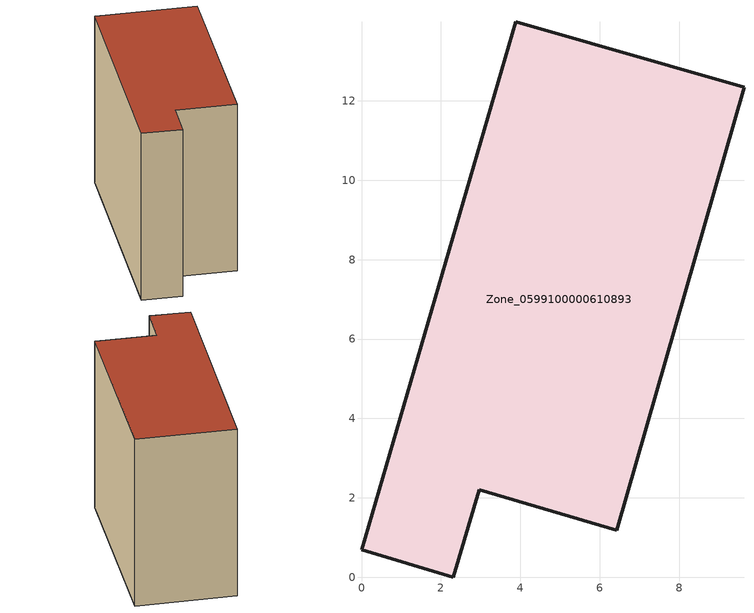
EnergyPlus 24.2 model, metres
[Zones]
Zone_0599100000610893
 floor ground (C_G): 0,0.69 3.88,13.99 9.63,12.35 6.43,1.18 2.96,2.2 2.31,0 z0
 wall outside (C_F): 3.88,13.99 0,0.69 2.31,0 2.96,2.2 6.43,1.18 9.63,12.35 3.88,13.99 z0:10.99
 roof outside (C_R): 9.63,12.35 3.88,13.99 0,0.69 2.31,0 2.96,2.2 6.43,1.18 z10.99
[BUILDING]
Pand.0599100000610893: North Axis=0; Terrain=City; Loads Convergence Tolerance Value=0.04; Temperature Convergence Tolerance Value=0.4; Solar Distribution=FullExterior; Maximum Number of Warmup Days=25; Minimum Number of Warmup Days=1
[Site:Location]
Rotterdam.The.Hague.AP_ZH_NLD Design_Conditions: Latitude=51.96; Longitude=4.45; Time Zone=1; Elevation=-4.5
[SITE:GROUNDTEMPERATURE:BUILDINGSURFACE]
18, 18, 18, 18, 18, 18, 18, 18, 18, 18, 18, 18
[MATERIAL] Thermal Absorptance=0.9; Solar Absorptance=0.7; Visible Absorptance=0.7
Name | Roughness | Thickness | Conductivity | Density | Specific Heat
G.TI.1946 | MediumSmooth | 0.15 | 1 | 540 | 1210
F.TI.1946 | Rough | 0.3 | 0.857143 | 1920 | 840
R.TI.1946 | MediumRough | 0.2 | 0.1 | 1500 | 1000
[CONSTRUCTION]
C_G: G.TI.1946
C_F: F.TI.1946
C_R: R.TI.1946
[ZONE]
Zone_0599100000610893: Type=1; Multiplier=1; Ceiling Height=Autocalculate; Volume=Autocalculate; Floor Area=autocalculate; Part of Total Floor Area=Yes
[ZONEINFILTRATION:DESIGNFLOWRATE]
Infil_Zone_0599100000610893: Zone or ZoneList or Space or SpaceList=Zone_0599100000610893; Schedule=AlwaysOn; Design Flow Rate Calculation Method=Flow/Area; Flow Rate per Floor Area=0.003; Constant Term Coefficient=1; Temperature Term Coefficient=0; Velocity Term Coefficient=0; Velocity Squared Term Coefficient=0
[HVACTEMPLATE:ZONE:IDEALLOADSAIRSYSTEM]
Zone_0599100000610893: Maximum Heating Supply Air Temperature=50; Minimum Cooling Supply Air Temperature=13; Maximum Heating Supply Air Humidity Ratio=0.0156; Minimum Cooling Supply Air Humidity Ratio=0.0077; Heating Limit=NoLimit; Cooling Limit=NoLimit; Dehumidification Control Type=ConstantSensibleHeatRatio; Cooling Sensible Heat Ratio=0.7; Dehumidification Setpoint=60; Humidification Control Type=None; Humidification Setpoint=30; Outdoor Air Method=None; Outdoor Air Flow Rate per Person=0.00944; Outdoor Air Flow Rate per Zone Floor Area=0; Outdoor Air Flow Rate per Zone=0; Demand Controlled Ventilation Type=None; Outdoor Air Economizer Type=NoEconomizer; Heat Recovery Type=None; Sensible Heat Recovery Effectiveness=0.7; Latent Heat Recovery Effectiveness=0.65
[ZONECONTROL:THERMOSTAT]
ThermostatControl_Zone_0599100000610893: Zone or ZoneList=Zone_0599100000610893; Control Type Schedule=DualSetpointControlType; Control 1=Thermostat_Zone_0599100000610893; Temperature Difference Between Cutout And Setpoint=0
[THERMOSTATSETPOINT:DUALSETPOINT]
Thermostat_Zone_0599100000610893: Heating Setpoint Temperature Schedule=HeatingSetpoint_Zone_0599100000610893; Cooling Setpoint Temperature Schedule=CoolingSetpoint_Zone_0599100000610893
[SCHEDULE:COMPACT]
HeatingSetpoint_Zone_0599100000610893: Through: 12/31, For: AllDays, Until: 24:00, 21
CoolingSetpoint_Zone_0599100000610893: Through: 12/31, For: AllDays, Until: 24:00, 24
DualSetpointControlType: Through: 12/31, For: AllDays, Until: 24:00, 4
AlwaysOn: Through: 12/31, For: AllDays, Until: 24:00, 1
